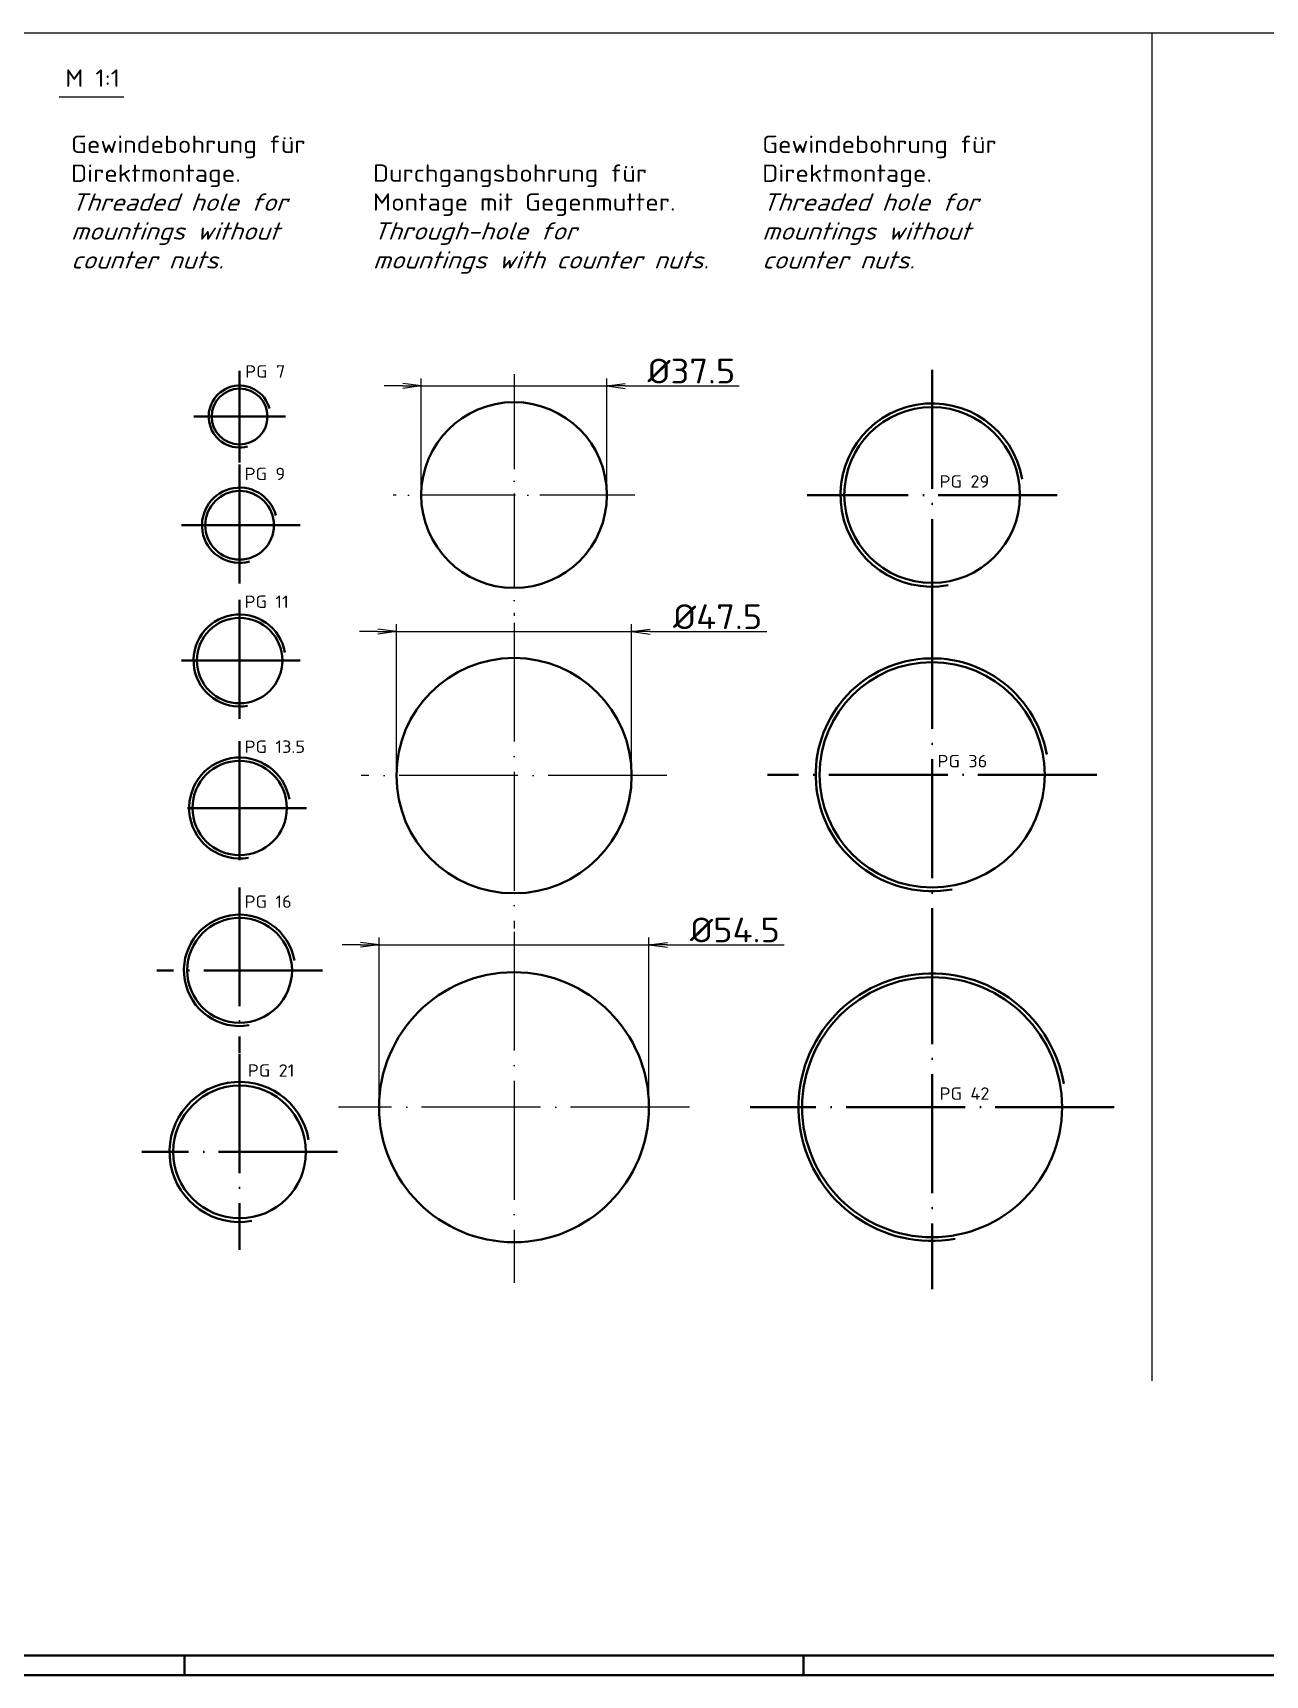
# Model space of a CAD drawing. Header units: millimetres. Extents: x 1 to 840, y 1 to 593.
# Drawn here: x 305.4 to 554.2, y 1 to 332.5 of the extents above; entities that cross this region are included whole.
import ezdxf

# ---------------------------------------------------------------- set-up
doc = ezdxf.new("R2010")
doc.units = ezdxf.units.MM
doc.header["$PDMODE"] = 35
doc.header["$PDSIZE"] = -2
doc.linetypes.add('ACAD_ISO04W100', pattern=[30, 24, -3, 0, -3])
doc.styles.get("Standard").update_dxf_attribs({"font": 'isocp.shx', "width": 1.2})
doc.dimstyles.new('phoenix', dxfattribs={"dimtxt": 2.5, "dimasz": 3.72, "dimexe": 1.5, "dimexo": 0, "dimgap": 0.5, "dimtad": 1, "dimdec": 6, "dimdsep": 46, "dimtxsty": 'Standard', "dimblk": '_OPEN15', "dimcen": 0, "dimclrd": 1, "dimclre": 1, "dimclrt": 5, "dimadec": 4, "dimazin": 2, "dimtfac": 0.666667, "dimtdec": 6, "dimtmove": 0, "dimatfit": 0, "dimldrblk": '_OPEN15', "dimfxl": 1, "dimtolj": 1, "dimlwd": 25, "dimlwe": 25, "dimarcsym": 0})

# ---------------------------------------------------------------- blocks, each defined once
blk = doc.blocks.new('_OPEN15', base_point=(1, 0))
at = {"color": 0, "linetype": 'ByBlock'}
for p, q in [((1, 0), (0, 0.132)), ((0, 0), (1, 0)), ((1, 0), (0, -0.132))]:
    blk.add_line(p, q, dxfattribs=at)
blk = doc.blocks.new('*D56')
at = {"color": 1, "linetype": 'Continuous', "lineweight": 25}
for p, q in [((383.81, 239.22), (383.81, 262.75)), ((421.31, 239.22), (421.31, 262.75)), ((380.09, 261.25), (376.37, 261.25)), ((383.81, 261.25), (421.31, 261.25)), ((425.03, 261.25), (448, 261.25))]:
    blk.add_line(p, q, dxfattribs=at)
at = {"layer": 'Defpoints', "color": 0, "linetype": 'Continuous', "lineweight": 50}
for p in [(383.81, 261.25), (383.81, 239.22), (421.31, 239.22)]:
    blk.add_point(p, dxfattribs=at)
at = {"color": 1, "linetype": 'Continuous', "lineweight": 25, "xscale": 3.72, "yscale": 3.72, "zscale": 3.72}
blk.add_blockref('_OPEN15', (383.81, 261.25), dxfattribs=at)
at = {"color": 1, "linetype": 'Continuous', "lineweight": 25, "xscale": 3.72, "yscale": 3.72, "zscale": 3.72, "rotation": 180}
blk.add_blockref('_OPEN15', (421.31, 261.25), dxfattribs=at)
at = {"color": 5, "linetype": 'Continuous', "lineweight": 35, "insert": (438.38, 264.25), "char_height": 5, "attachment_point": 5}
blk.add_mtext('\\A1;%%c37.5', dxfattribs=at)
blk = doc.blocks.new('*D57')
at = {"color": 1, "linetype": 'Continuous', "lineweight": 25}
for p, q in [((378.81, 182.58), (378.81, 213.16)), ((426.31, 182.58), (426.31, 213.16)), ((375.09, 211.66), (371.37, 211.66)), ((378.81, 211.66), (426.31, 211.66)), ((430.03, 211.66), (453.6, 211.66))]:
    blk.add_line(p, q, dxfattribs=at)
at = {"layer": 'Defpoints', "color": 0, "linetype": 'Continuous', "lineweight": 50}
for p in [(378.81, 211.66), (378.81, 182.58), (426.31, 182.58)]:
    blk.add_point(p, dxfattribs=at)
at = {"color": 1, "linetype": 'Continuous', "lineweight": 25, "xscale": 3.72, "yscale": 3.72, "zscale": 3.72}
blk.add_blockref('_OPEN15', (378.81, 211.66), dxfattribs=at)
at = {"color": 1, "linetype": 'Continuous', "lineweight": 25, "xscale": 3.72, "yscale": 3.72, "zscale": 3.72, "rotation": 180}
blk.add_blockref('_OPEN15', (426.31, 211.66), dxfattribs=at)
at = {"color": 5, "linetype": 'Continuous', "lineweight": 35, "insert": (443.68, 214.66), "char_height": 5, "attachment_point": 5}
blk.add_mtext('\\A1;%%c47.5', dxfattribs=at)
blk = doc.blocks.new('*D58')
at = {"color": 1, "linetype": 'Continuous', "lineweight": 25}
for p, q in [((375.31, 115.65), (375.31, 149.93)), ((429.81, 115.65), (429.81, 149.93)), ((371.59, 148.43), (367.87, 148.43)), ((375.31, 148.43), (429.81, 148.43)), ((433.53, 148.43), (457.1, 148.43))]:
    blk.add_line(p, q, dxfattribs=at)
at = {"layer": 'Defpoints', "color": 0, "linetype": 'Continuous', "lineweight": 50}
for p in [(375.31, 148.43), (375.31, 115.65), (429.81, 115.65)]:
    blk.add_point(p, dxfattribs=at)
at = {"color": 1, "linetype": 'Continuous', "lineweight": 25, "xscale": 3.72, "yscale": 3.72, "zscale": 3.72}
blk.add_blockref('_OPEN15', (375.31, 148.43), dxfattribs=at)
at = {"color": 1, "linetype": 'Continuous', "lineweight": 25, "xscale": 3.72, "yscale": 3.72, "zscale": 3.72, "rotation": 180}
blk.add_blockref('_OPEN15', (429.81, 148.43), dxfattribs=at)
at = {"color": 5, "linetype": 'Continuous', "lineweight": 35, "insert": (447.18, 151.43), "char_height": 5, "attachment_point": 5}
blk.add_mtext('\\A1;%%c54.5', dxfattribs=at)
blk = doc.blocks.new('PH_GRPBLK')
at = {"layer": 'Defpoints', "color": 0, "linetype": 'Continuous', "lineweight": 50}
blk.add_point((0, 0), dxfattribs=at)

msp = doc.modelspace()

# ---------------------------------------------------------------- linework, layer by layer
at = {"color": 1, "linetype": 'Continuous', "lineweight": 25}
for p, q in [((71.6672594, 332.5195474), (778.7699904, 332.5195474)), ((531.3298901, 332.5195474), (531.3298901, 60.3915376))]:
    msp.add_line(p, q, dxfattribs=at)
at = {"color": 5, "linetype": 'Continuous', "lineweight": 25}
msp.add_line((310.6846718, 319.6345893), (323.7574783, 319.6345893), dxfattribs=at)
at = {"color": 1, "linetype": 'ACAD_ISO04W100', "lineweight": 50}
for p, q in [((347.1513815, 245.8137373), (347.1513815, 264.3137373)), ((486.9863062, 264.465399), (486.9863078, 213.965399)), ((356.4013815, 255.0637373), (337.9013815, 255.0637373)), ((347.1513815, 245.3686005), (347.1513815, 220.8686005)), ((512.236307, 239.2153999), (461.736307, 239.2153982)), ((359.4013815, 233.1186005), (334.9013815, 233.1186005)), ((347.1513815, 218.0596786), (347.1513815, 193.5596786)), ((486.9863078, 216.0062243), (486.9863078, 149.5062243)), ((359.4013815, 205.8096786), (334.9013815, 205.8096786)), ((347.1513815, 189.5426953), (347.1513815, 162.5426953)), ((520.2363078, 182.7562243), (453.7363078, 182.7562243)), ((360.6513815, 176.0426953), (333.6513815, 176.0426953)), ((347.1513815, 160.0247858), (347.1513815, 126.5247858)), ((486.9863078, 152.3964939), (486.9863078, 78.8964939)), ((363.9013815, 143.2747858), (330.4013815, 143.2747858)), ((347.1513815, 126.3632658), (347.1513815, 86.8632658)), ((523.7363078, 115.6464939), (450.2363078, 115.6464939)), ((366.9013815, 106.6132658), (327.4013815, 106.6132658))]:
    msp.add_line(p, q, dxfattribs=at)
at = {"color": 1, "linetype": 'ACAD_ISO04W100', "lineweight": 25, "ltscale": 0.79918}
for p, q in [((402.5625834, 263.590397), (402.5625834, 214.840397)), ((426.9375834, 239.215397), (378.1875834, 239.215397))]:
    msp.add_line(p, q, dxfattribs=at)
at = {"color": 1, "linetype": 'ACAD_ISO04W100', "lineweight": 25}
for p, q in [((402.5625834, 213.4506789), (402.5625834, 151.7006789)), ((433.4375834, 182.5756789), (371.6875834, 182.5756789)), ((402.5625834, 151.0714939), (402.5625834, 80.2214939)), ((437.9875834, 115.6464939), (367.1375834, 115.6464939))]:
    msp.add_line(p, q, dxfattribs=at)
at = {"color": 3, "linetype": 'Continuous', "lineweight": 50}
msp.add_line((836, 5), (20, 5), dxfattribs=at)
at = {"color": 1, "linetype": 'Continuous', "lineweight": 50}
for p, q in [((336, 1), (336, 5)), ((461, 5), (461, 1)), ((840, 1), (1, 1))]:
    msp.add_line(p, q, dxfattribs=at)
at = {"color": 7, "linetype": 'Continuous', "lineweight": 50}
for centre, radius in [((347.1513815, 255.0637373), 5.64), ((402.5625834, 239.215397), 18.75), ((486.986307, 239.215399), 17.7399979), ((347.1513815, 233.1186005), 6.9299984), ((347.1513815, 205.8096786), 8.6299973), ((402.5625834, 182.5756789), 23.75), ((486.9863078, 182.7562243), 22.7399979), ((347.1513815, 176.0426953), 9.5249996), ((347.1513815, 143.2747858), 10.579998), ((402.5625834, 115.6464939), 27.25), ((486.9863078, 115.6464939), 26.239994), ((347.1513815, 106.6132658), 13.3899994)]:
    msp.add_circle(centre, radius, dxfattribs=at)
at = {"color": 1, "linetype": 'Continuous', "lineweight": 50}
for centre, radius, start, end in [((347.1513815, 255.0637373), 6.25, 15, 285), ((486.986307, 239.215399), 18.5000018, 10.000011734, 280.000011712), ((347.1513815, 233.1186005), 7.5999987, 15.00000471, 285.000004688), ((347.1513815, 205.8096786), 9.2999987, 10.00001288, 280.000012858), ((486.9863078, 182.7562243), 23.500001, 10.000009442, 280.00000942), ((347.1513815, 176.0426953), 10.2000045, 9.999985951, 279.999985929), ((347.1513815, 143.2747858), 11.2499995, 10.000011734, 280.000011712), ((486.9863078, 115.6464939), 27.000001, 10.000011161, 280.000011139), ((347.1513815, 106.6132658), 14.1499988, 10.000011161, 280.000011139)]:
    msp.add_arc(centre, radius, start, end, dxfattribs=at)

# ---------------------------------------------------------------- block references
msp.add_blockref('PH_GRPBLK', (336, 1), dxfattribs=at)

# ---------------------------------------------------------------- texts
at = {"color": 5, "linetype": 'Continuous', "lineweight": 25, "width": 1.2}
msp.add_text('M 1:1', height=3.5, dxfattribs=at).set_placement((311.9288008, 321.6345893))
at = {"color": 5, "linetype": 'Continuous', "lineweight": 50, "width": 1.2}
for s, p in [('PG 7', (348.2565206, 262.9184072)), ('PG 9', (348.1513815, 242.2436005)), ('PG 29', (488.4863063, 240.715399)), ('PG 11', (348.1513813, 216.4346786)), ('PG 13.5', (348.1513815, 187.1676953)), ('PG 36', (488.0696484, 184.2562243)), ('PG 16', (348.1513815, 155.8997858)), ('PG 21', (348.804007, 121.8099154)), ('PG 42', (488.4863078, 117.1464939))]:
    msp.add_text(s, height=2.5, dxfattribs=at).set_placement(p)
at = {"color": 1, "linetype": 'Continuous', "lineweight": 20, "insert": (313.1116965, 284.9371393), "char_height": 3.5, "width": 48.746360009, "attachment_point": 7}
msp.add_mtext('{\\C5;Gewindebohrung für \\PDirektmontage.\\P\\Q20;Threaded hole for \\Pmountings without \\Pcounter nuts. }', dxfattribs=at)
at = {"color": 1, "linetype": 'Continuous', "lineweight": 20, "char_height": 3.5, "attachment_point": 7}
for s, insert in [('{\\C5;Gewindebohrung für \\PDirektmontage.\\P\\Q20;Threaded hole for \\Pmountings without \\Pcounter nuts. }', (452.6713453, 284.9372667)), ('{\\L\\C5;\\P\\P\\lDurchgangsbohrung für \\PMontage mit Gegenmutter.\\P\\Q20;Through-hole for \\Pmountings with counter nuts.}', (374.0678887, 283.8898184))]:
    msp.add_mtext(s, dxfattribs=dict(at, insert=insert))

# ---------------------------------------------------------------- dimensions: what is measured, and where the dimension line sits
at = {"color": 7, "linetype": 'Continuous', "lineweight": 35}
for base, p1, p2, picture, middle in [((383.8125834, 261.2495775), (421.3125834, 239.215397), (383.8125834, 239.215397), '*D56', (438.3768475, 261.2495775)), ((378.8125834, 211.6589929), (426.3125834, 182.5756789), (378.8125834, 182.5756789), '*D57', (443.6768475, 211.6589929)), ((375.3125834, 148.4296585), (429.8125834, 115.6464939), (375.3125834, 115.6464939), '*D58', (447.1768475, 148.4296585))]:
    dim = msp.add_linear_dim(base=base, p1=p1, p2=p2, dimstyle='phoenix', override={"dimtxt": 5, "dimpost": '%%c<>', "dimsah": 1}, dxfattribs=at)
    dim.commit()
    dim.dimension.update_dxf_attribs({"geometry": picture, "text_midpoint": middle, "dimtype": 160})

doc.saveas('drawing.dxf')
